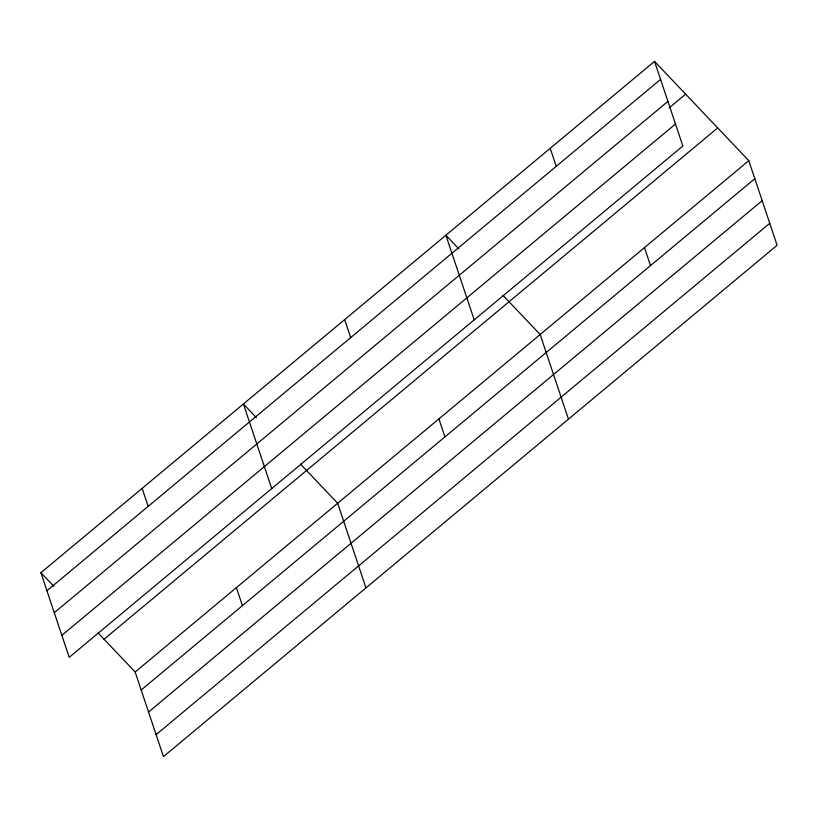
<?xml version="1.0" encoding="UTF-8"?>
<svg xmlns="http://www.w3.org/2000/svg" width="818" height="818" viewBox="0 0 818 818"><rect width="100%" height="100%" fill="white"/><g stroke="black" fill="none" stroke-linecap="round" stroke-linejoin="round"><path stroke-width="1.23" d="M654.533 61.381L682.846 146.003L69.213 657.335L40.9 572.712L654.533 61.381L748.787 160.665L777.1 245.288L163.467 756.619L135.154 671.997L97.986 632.846M46.933 590.729L660.566 79.397M54.285 612.713L667.917 101.381M669.063 107.956L685.637 94.142M61.861 635.361L675.494 124.029M104.05 639.226L717.683 127.894M135.154 671.997L748.787 160.665M141.177 690.014L754.81 178.682M148.539 711.997L762.171 200.666M156.115 734.636L769.748 223.314M458.857 248.887L445.902 235.236L474.215 319.858M502.988 295.37L540.146 334.511L568.469 419.143M256.361 417.62L243.396 403.969L271.719 488.602M300.482 464.103L337.65 503.254L365.963 587.876M40.9 572.712L53.855 586.363M644.472 247.588L650.494 265.605M550.217 148.303L556.24 166.33M438.898 418.888L444.931 436.904M344.644 319.603L350.677 337.619M236.402 587.621L242.435 605.647M142.148 488.346L148.181 506.362"/></g></svg>
